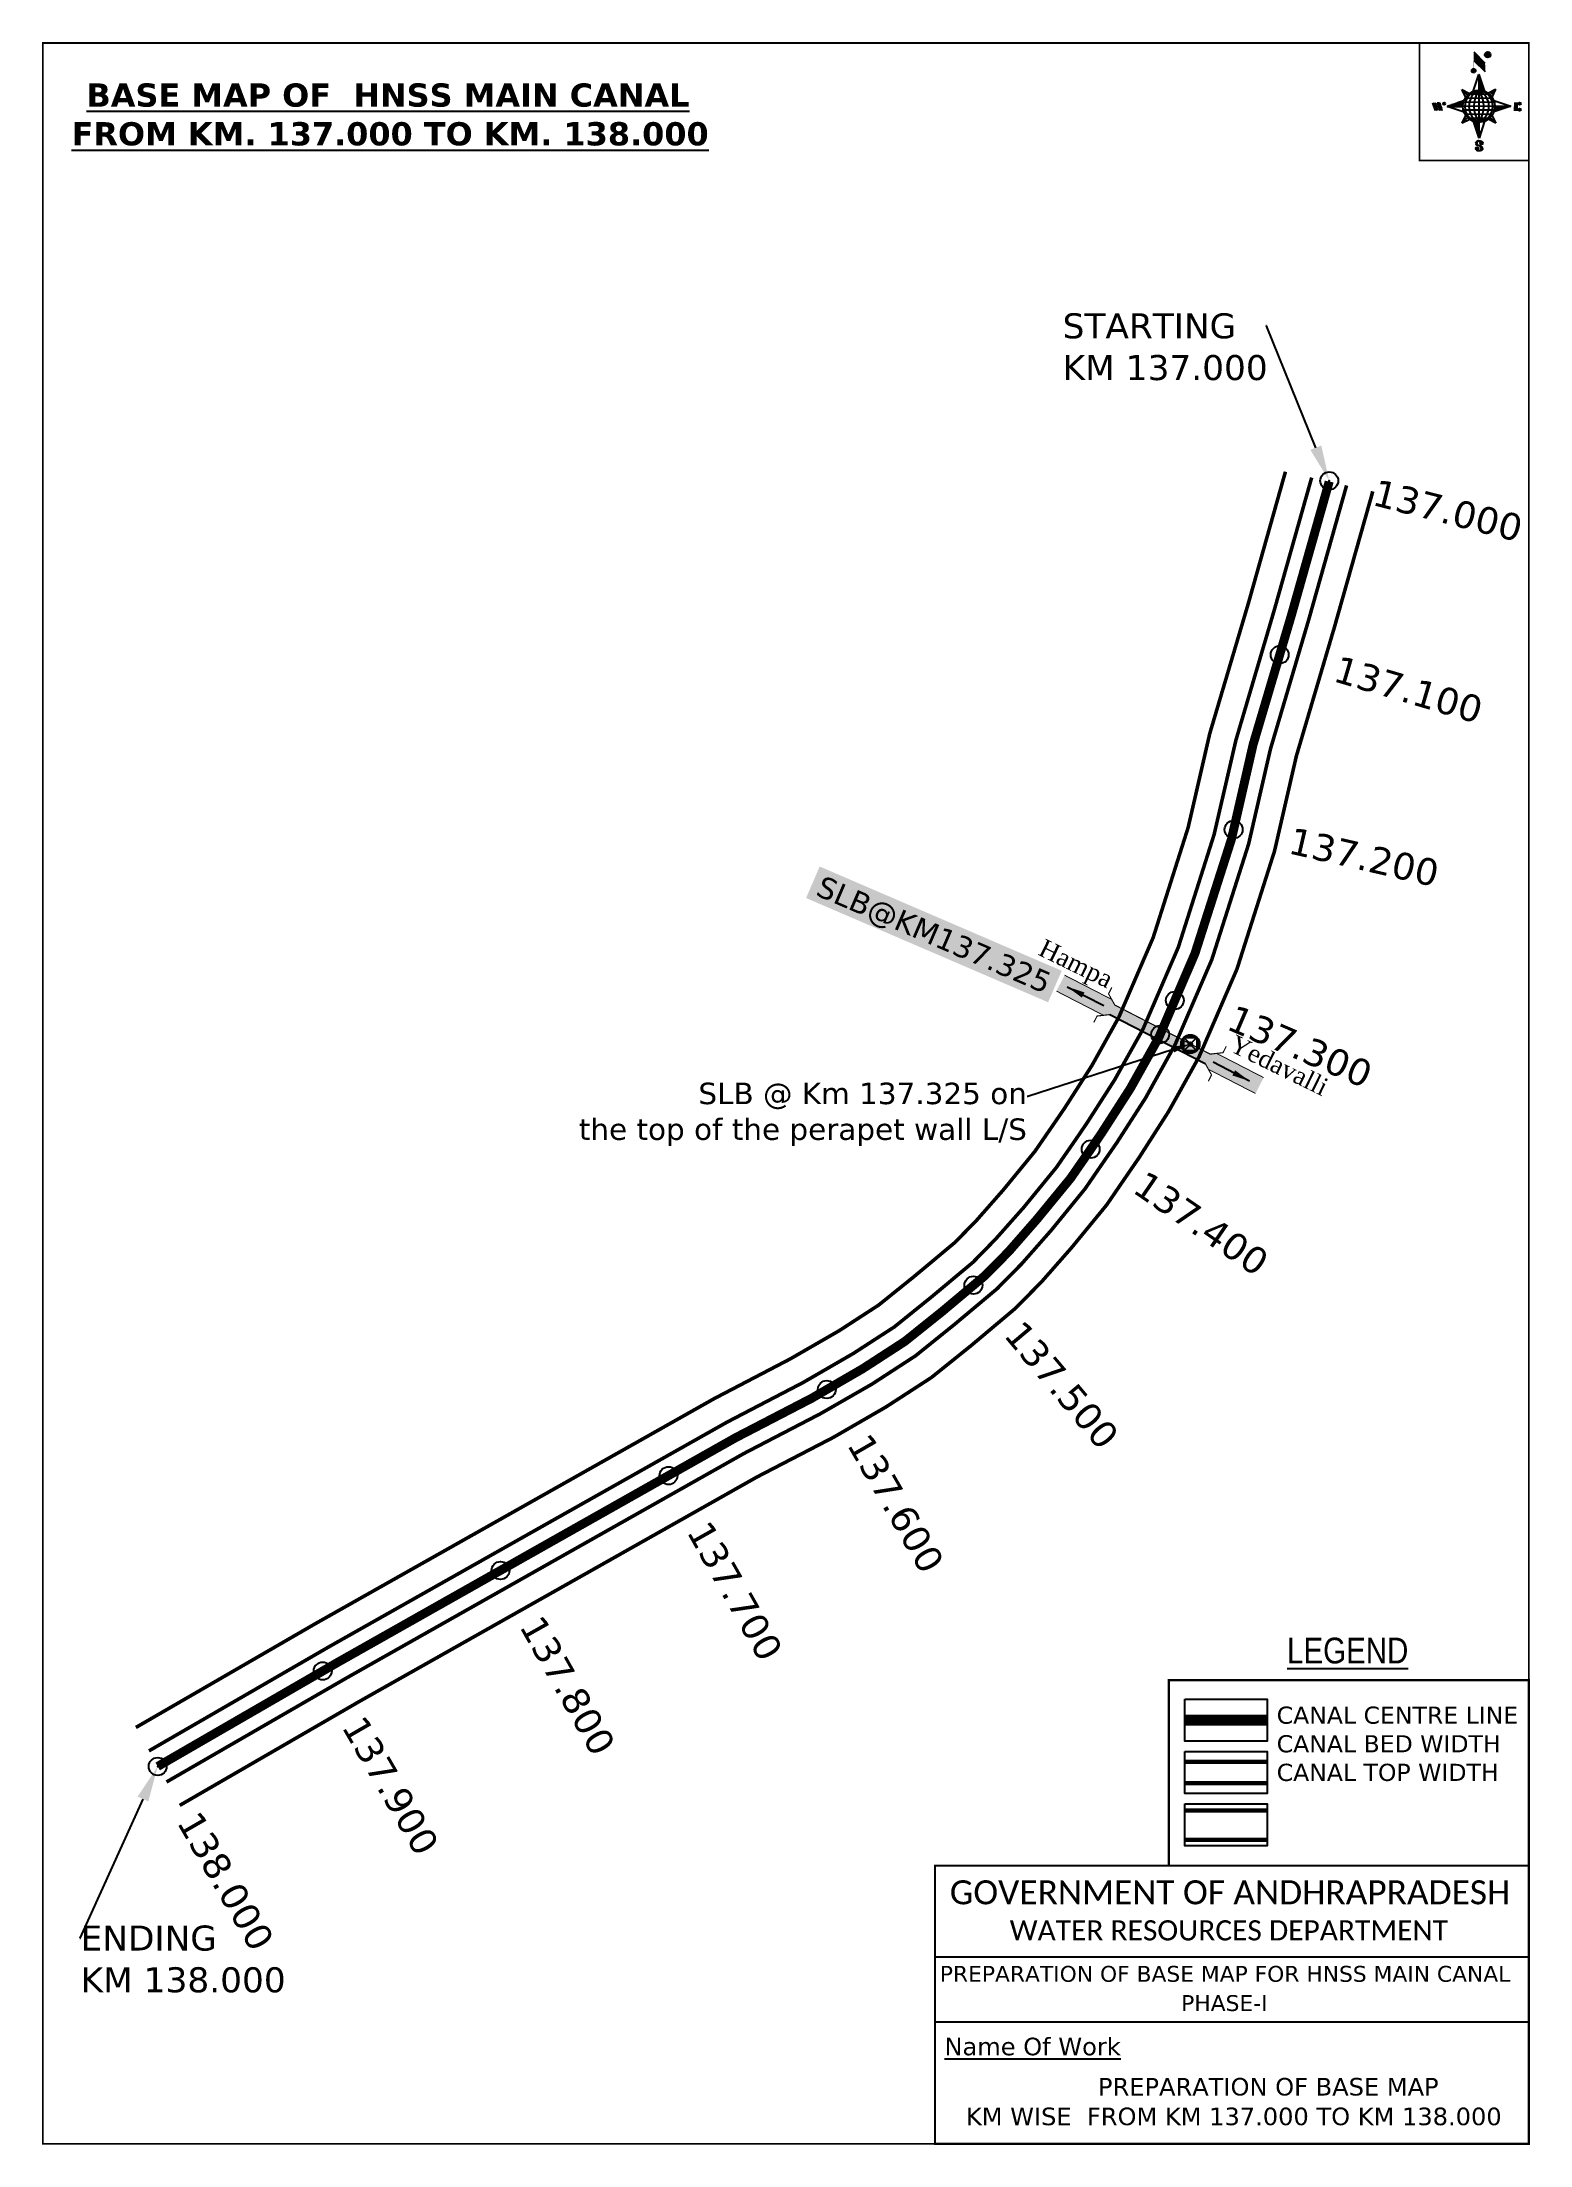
# Model space of a CAD drawing. Header units: inches. Extents: x 764318 to 765150, y 1687873 to 1689050.
import ezdxf
from ezdxf import colors
from ezdxf.entities.mleader import LeaderData, LeaderLine
from ezdxf.enums import TextEntityAlignment as Align
from ezdxf.math import Vec2, Vec3

# ---------------------------------------------------------------- set-up
doc = ezdxf.new("R2010")
doc.units = ezdxf.units.IN
doc.header["$MEASUREMENT"] = 0
doc.header["$PDMODE"] = 32
doc.header["$PDSIZE"] = 10
doc.linetypes.add('ACAD_ISO02W100', pattern=[15, 12, -3])
doc.linetypes.add('HIDDEN2', pattern=[0.1875, 0.125, -0.0625])
for name, color, linetype in [('AQUADUCT', 1, 'Continuous'), ('bord', 1, 'Continuous'), ('CANAL1', 1, 'Continuous'), ('CSMark', 72, 'Continuous'), ('DCBMS', 232, 'Continuous'), ('PAGE', 7, 'Continuous'), ('STRUCTURE', 5, 'Continuous'), ('TEXT', 7, 'Continuous')]:
    doc.layers.add(name, color=color, linetype=linetype)
doc.styles.add('ARIALN', font='ARIALN_1.TTF')
doc.styles.get("Standard").update_dxf_attribs({"font": 'verdana_0.ttf'})
doc.styles.add('style1', font='romantic_0.ttf')
doc.dimstyles.get("Standard").update_dxf_attribs({"dimtxt": 0.18, "dimasz": 0.18, "dimexe": 0.18, "dimexo": 0.0625, "dimgap": 0.09, "dimtad": 0, "dimtih": 1, "dimtoh": 1, "dimdec": 4, "dimzin": 0, "dimdsep": 46, "dimtxsty": 'Standard', "dimcen": 0.09, "dimadec": 0, "dimazin": 0, "dimtfac": 1, "dimtdec": 4, "dimtofl": 0, "dimtmove": 0, "dimatfit": 3, "dimfxl": 0, "dimtolj": 1, "dimtzin": 0, "dimarcsym": 0})
pattern_1 = [(267.297113149, (-8720374.938, 50637915.138), (10.5367255337, -0.497431438), [])]
pattern_2 = [(357.297113149, (-8720374.938, 50637915.138), (0.497431438, 10.5367255337), [])]

# ---------------------------------------------------------------- blocks, each defined once
blk = doc.blocks.new('DCBM')
at = {"layer": 'DCBMS'}
h = blk.add_hatch(color=132, dxfattribs=at)
h.paths.add_polyline_path([(3.7, 3.7, 0.414214), (-3.7, 3.7)])
h.paths.add_polyline_path([(3.7, 3.7), (3.7, -3.7, 0.198912), (5.2, 0, 0.198912)])
h.paths.add_polyline_path([(-3.7, -3.7, 0.414214), (3.7, -3.7)])
h.paths.add_polyline_path([(-3.7, 3.7, 0.198912), (-5.2, 0, 0.198912), (-3.7, -3.7)])
at = {"layer": 'DCBMS', "color": 0}
blk.add_lwpolyline([(-3.7, 3.7), (3.7, 3.7), (3.7, -3.7), (-3.7, -3.7)], close=True, dxfattribs=at)
for points in [[(-3.7, 3.7), (3.7, -3.7)], [(3.7, 3.7), (-3.7, -3.7)]]:
    blk.add_lwpolyline(points, dxfattribs=at)
for radius in [5.21, 1.05]:
    blk.add_circle((0, 0), radius, dxfattribs=at)
blk = doc.blocks.new('*X16')
at = {"color": 0, "linetype": 'Continuous'}
for p, q in [((6321.6, 240.5), (6322.3, 241.2)), ((6321.6, 240.3), (6322.3, 241)), ((6321.6, 240.1), (6322.3, 240.8)), ((6321.6, 239.9), (6322.4, 240.7)), ((6321.6, 239.8), (6322.4, 240.6)), ((6321.6, 239.6), (6322.5, 240.5)), ((6321.6, 239.4), (6322.5, 240.3)), ((6321.6, 239.2), (6322.6, 240.2)), ((6321.7, 239.1), (6322.6, 240.1)), ((6321.8, 240.8), (6322.4, 241.4)), ((6321.8, 239), (6322.7, 240)), ((6321.8, 239), (6322.8, 239.9)), ((6321.9, 238.9), (6322.9, 239.8)), ((6322, 238.8), (6323, 239.7)), ((6322.1, 241.3), (6322.4, 241.6)), ((6322.1, 238.7), (6323.1, 239.6)), ((6322.2, 238.6), (6323.1, 239.6)), ((6322.3, 238.5), (6323.2, 239.5)), ((6322.4, 238.5), (6323.3, 239.4)), ((6322.5, 238.4), (6323.4, 239.3)), ((6322.7, 238.4), (6323.6, 239.3)), ((6322.8, 238.3), (6323.7, 239.2)), ((6322.9, 238.3), (6323.8, 239.1)), ((6323.1, 238.2), (6323.9, 239.1)), ((6323.2, 238.2), (6324, 239)), ((6323.3, 238.2), (6324.2, 239)), ((6323.5, 238.1), (6324.3, 238.9)), ((6323.7, 238.1), (6324.4, 238.9)), ((6323.8, 238.1), (6324.6, 238.8)), ((6324.1, 238.2), (6324.7, 238.8)), ((6324.3, 238.3), (6324.9, 238.8)), ((6324.6, 238.3), (6325.1, 238.8)), ((6324.8, 238.4), (6325.2, 238.8)), ((6325.1, 238.5), (6325.4, 238.8)), ((6325.4, 238.6), (6325.6, 238.8))]:
    blk.add_line(p, q, dxfattribs=at)
blk = doc.blocks.new('*X15')
at = {"color": 0, "linetype": 'Continuous'}
for p, q in [((6324.4, 240.3), (6324.5, 240.4)), ((6324.6, 240.3), (6324.8, 240.5)), ((6324.7, 240.2), (6325, 240.5)), ((6324.8, 240.2), (6325.2, 240.6)), ((6325, 240.1), (6325.5, 240.6)), ((6325.1, 240.1), (6325.6, 240.6)), ((6325.2, 240), (6325.8, 240.6)), ((6325.3, 240), (6326, 240.6)), ((6325.4, 239.9), (6326.1, 240.6)), ((6325.5, 239.8), (6326.2, 240.5)), ((6325.6, 239.8), (6326.3, 240.5)), ((6325.7, 239.7), (6326.5, 240.4)), ((6325.9, 239.6), (6326.6, 240.3)), ((6326, 239.5), (6326.7, 240.3)), ((6326, 239.4), (6326.8, 240.2)), ((6326.1, 239.3), (6327, 240.2)), ((6326.2, 239.3), (6327.1, 240.1)), ((6326.3, 239.2), (6327.1, 240)), ((6326.4, 239.1), (6327.2, 239.9)), ((6326.5, 239), (6327.3, 239.8)), ((6326.5, 238.9), (6327.4, 239.7)), ((6326.6, 238.8), (6327.5, 239.6)), ((6326.7, 238.7), (6327.5, 239.5)), ((6326.8, 238.6), (6327.6, 239.4)), ((6326.8, 238.5), (6327.7, 239.3)), ((6326.8, 236.5), (6327.4, 237)), ((6326.9, 238.3), (6327.8, 239.2)), ((6326.9, 238.2), (6327.9, 239.1)), ((6326.9, 236.8), (6327.6, 237.4)), ((6327, 238.1), (6327.8, 239)), ((6327, 237.9), (6327.8, 238.8)), ((6327, 237.8), (6327.8, 238.6)), ((6327, 237.6), (6327.8, 238.4)), ((6327, 237.4), (6327.8, 238.2)), ((6327, 237.3), (6327.8, 238)), ((6327, 237.1), (6327.8, 237.9))]:
    blk.add_line(p, q, dxfattribs=at)
blk = doc.blocks.new('H')
at = {"layer": 'bord', "extrusion": (0.000427885, 0.004792, 0.999988)}
h = blk.add_hatch(dxfattribs=at)
h.set_pattern_fill('LINE', color=8, scale=84.387686, angle=-2.7029, style=0)
h.set_pattern_definition(pattern_2)
h.paths.add_polyline_path([(-492, 786, -0.090992), (-448, 775), (-486, 912)])
h = blk.add_hatch(dxfattribs=at)
h.set_pattern_fill('LINE', color=8, scale=84.387686, angle=-92.7029, style=0)
h.set_pattern_definition(pattern_1)
h.paths.add_polyline_path([(-625, 665, -0.090992), (-615, 710), (-751, 671)])
h = blk.add_hatch(dxfattribs=at)
h.set_pattern_fill('LINE', color=8, scale=84.387686, angle=-2.7029, style=0)
h.set_pattern_definition(pattern_2)
h.paths.add_polyline_path([(-504, 533, -0.090992), (-549, 543), (-510, 406)])
h = blk.add_hatch(dxfattribs=at)
h.set_pattern_fill('LINE', color=8, scale=84.387686, angle=-92.7029, style=0)
h.set_pattern_definition(pattern_1)
h.paths.add_polyline_path([(-246, 647), (-372, 653, -0.090992), (-382, 609)])
for p, q in [((-519, 1020, -1217), (-435, 927, -1216)), ((-516, 1087, -1217), (-432, 994, -1217)), ((-538, 774, -1216), (-487, 906, -1216)), ((-487, 906, -1216), (-493, 780, -1216)), ((-487, 906, -1216), (-448, 769, -1216)), ((-865, 701, -1215), (-847, 638, -1215)), ((-847, 700, -1215), (-829, 637, -1215)), ((-829, 699, -1215), (-811, 636, -1215)), ((-829, 699, -1215), (-811, 698, -1215)), ((-811, 698, -1215), (-794, 635, -1215)), ((-752, 665, -1215), (-615, 704, -1215)), ((-627, 794, -1216), (-567, 760, -1216)), ((-627, 794, -1216), (-584, 747, -1215)), ((-599, 731, -1215), (-627, 794, -1216)), ((-421, 753, -1216), (-359, 781, -1216)), ((-359, 781, -1216), (-405, 739, -1216)), ((-359, 781, -1216), (-392, 721, -1215)), ((-379, 693, -1215), (-246, 641, -1215)), ((-213, 669, -1215), (-217, 601, -1215)), ((-752, 665, -1215), (-625, 659, -1215)), ((-619, 614, -1215), (-752, 665, -1215)), ((-639, 526, -1214), (-606, 585, -1215)), ((-639, 526, -1214), (-593, 568, -1215)), ((-577, 553, -1215), (-639, 526, -1214)), ((-511, 400, -1214), (-549, 537, -1214)), ((-460, 533, -1215), (-511, 400, -1214)), ((-505, 527, -1214), (-511, 400, -1214)), ((-371, 513, -1214), (-431, 546, -1215)), ((-371, 513, -1214), (-414, 560, -1215)), ((-399, 576, -1215), (-371, 513, -1214)), ((-246, 641, -1215), (-383, 603, -1215)), ((-373, 647, -1215), (-246, 641, -1215)), ((-197, 600, -1215), (-194, 668, -1215))]:
    blk.add_line(p, q, dxfattribs=at)
at = {"layer": 'bord', "color": 8, "linetype": 'ByBlock', "extrusion": (0.000427885, 0.004792, 0.999988)}
for p, q in [((-375, 679, -1215), (-620, 691, -1215)), ((-386, 711, -1215), (-605, 722, -1215)), ((-411, 744, -1216), (-578, 752, -1216)), ((-493, 780, -1216), (-505, 527, -1214)), ((-373, 647, -1215), (-625, 659, -1215)), ((-378, 616, -1215), (-623, 628, -1215)), ((-392, 585, -1215), (-611, 595, -1215)), ((-420, 555, -1215), (-587, 562, -1215))]:
    blk.add_line(p, q, dxfattribs=at)
at = {"layer": 'bord', "extrusion": (0.000427885, 0.004792, 0.999988), "elevation": -1212}
for points, const_width in [([(-522, 960), (-516, 1093)], 1.61), ([(-434, 933), (-428, 1066)], 1.61), ([(-870, 707), (-846, 706)], 0.642), ([(-829, 643), (-821, 678)], 0.642), ([(-793, 641), (-782, 694)], 0.642), ([(-223, 676), (-174, 673)], 0.706), ([(-829, 643), (-855, 644)], 0.642), ([(-811, 642), (-784, 641)], 0.642), ([(-177, 605), (-226, 607)], 0.706), ([(-195, 645), (-185, 644)], 0.706)]:
    blk.add_lwpolyline(points, dxfattribs=dict(at, const_width=const_width))
for points, const_width in [([(-414, 1073, 1), (-398, 1058, 1)], 22.3), ([(-530, 950, 1), (-520, 939, 1)], 14.8), ([(-776, 697, 1), (-769, 690, 1)], 8.9), ([(-180, 618, 1), (-173, 611, 1)], 9.79), ([(-178, 667, 1), (-171, 660, 1)], 9.79), ([(-490, 362, 1), (-498, 369, 1)], 11.1), ([(-525, 322, 1), (-533, 329, 1)], 11.1)]:
    blk.add_lwpolyline(points, format="xyb", close=True, dxfattribs=dict(at, const_width=const_width))
for points in [[(-537, 317), (-531, 310), (-520, 307), (-505, 307), (-494, 310), (-486, 318), (-487, 326), (-491, 333), (-494, 336), (-503, 341), (-522, 347), (-530, 352), (-534, 355), (-537, 363), (-537, 373), (-530, 381), (-520, 384), (-504, 384), (-493, 380), (-487, 373)], [(-522, 348), (-526, 354), (-528, 361), (-528, 371), (-526, 375), (-521, 381), (-515, 384)], [(-505, 307), (-499, 312), (-497, 319), (-497, 327), (-501, 335), (-509, 343)]]:
    blk.add_lwpolyline(points, dxfattribs=at)
at = {"layer": 'bord', "extrusion": (0.000427885, 0.004792, 0.999988)}
for centre, radius in [((-406, 1065, -1212), 22.3), ((-525, 944, -1212), 14.8), ((-773, 694, -1212), 8.9), ((-498, 659, -1212), 127), ((-177, 615, -1212), 9.79), ((-174, 663, -1212), 9.79), ((-494, 365, -1212), 11.1), ((-529, 325, -1212), 11.1)]:
    blk.add_circle(centre, radius, dxfattribs=at)
at = {"layer": 'bord', "color": 8, "linetype": 'ByBlock', "extrusion": (0.000427885, 0.004792, 0.999988)}
for centre, radius, start, end in [((-482, 658, -1212), 128, 94.9254, 259.6691), ((-437, 656, -1212), 141, 113.2864, 241.308), ((-316, 651, -1212), 222, 142.5892, 212.0053), ((-560, 662, -1212), 141, 293.2864, 61.308), ((-681, 668, -1212), 222, 322.5892, 32.0053), ((-515, 660, -1212), 128, 274.9254, 79.6691)]:
    blk.add_arc(centre, radius, start, end, dxfattribs=at)
at = {"layer": 'bord', "extrusion": (0.000427885, 0.004792, 0.999988)}
for points in [[(-516, 1093, -1212), (-431, 1000, -1212), (-519, 1026, -1212), (-434, 933, -1212)], [(-864, 707, -1212), (-846, 706, -1212), (-846, 644, -1212), (-829, 643, -1212)], [(-829, 705, -1212), (-811, 704, -1212), (-811, 642, -1212), (-793, 641, -1212)], [(-193, 674, -1212), (-197, 606, -1212), (-213, 675, -1212), (-216, 607, -1212)]]:
    blk.add_solid(points, dxfattribs=at)
at = {"layer": 'bord', "extrusion": (0.000427885, 0.004792, 0.999988), "xscale": 7.977342409717546, "yscale": 7.977342408231451, "zscale": 7.977342408476333, "rotation": 138.0840426661453}
for name, p in [('*X15', (38301, -31929, -1212)), ('*X16', (38314, -31951, -1212))]:
    blk.add_blockref(name, p, dxfattribs=at)
blk = doc.blocks.new('SLB')
at = {"layer": 'STRUCTURE'}
h = blk.add_hatch(dxfattribs=at)
h.set_pattern_fill('DOTS', color=6, scale=20, angle=320.3722, style=0)
h.set_pattern_definition([(320.372247934, (-159.4327, -72.9564), (1.2786241598, 0.5641323054), [0, -1.25])])
h.paths.add_polyline_path([(769699.5, 1706871.1), (769699.5, 1706861.1), (769729.1, 1706861.1), (769732.1, 1706863.1), (769792.1, 1706863.1), (769795.1, 1706861.1), (769824.7, 1706861.1), (769824.7, 1706871.1), (769795.1, 1706871.1), (769792.1, 1706869.1), (769732.1, 1706869.1), (769729.1, 1706871.1)])
at = {"layer": 'STRUCTURE', "color": 6, "linetype": 'ACAD_ISO02W100', "ltscale": 0.5, "const_width": 0.5}
for points in [[(769699.5, 1706871.1), (769729.1, 1706871.1)], [(769795.1, 1706871.1), (769824.7, 1706871.1)], [(769699.5, 1706861.1), (769729.1, 1706861.1)], [(769795.1, 1706861.1), (769824.7, 1706861.1)]]:
    blk.add_lwpolyline(points, dxfattribs=at)
at = {"layer": 'STRUCTURE', "color": 6, "const_width": 0.628}
for points in [[(769726.1, 1706877.1), (769726.1, 1706873.1), (769732.1, 1706869.1), (769792.1, 1706869.1), (769798.1, 1706873.1), (769798.1, 1706877.1)], [(769726.1, 1706855.1), (769726.1, 1706859.1), (769732.1, 1706863.1), (769792.1, 1706863.1), (769798.1, 1706859.1), (769798.1, 1706855.1)]]:
    blk.add_lwpolyline(points, dxfattribs=at)
at = {"layer": 'STRUCTURE', "color": 6}
blk.add_lwpolyline([(769732.1, 1706863.1), (769792.1, 1706863.1)], dxfattribs=at)
blk.add_lwpolyline([(769732.1, 1706863.1), (769792.1, 1706863.1)], dxfattribs=at)
at = {"layer": 'STRUCTURE', "color": 0}
blk.add_circle((769762.1, 1706866.1), 1.24, dxfattribs=at)
for points in [[(769703.8, 1706866), (769726.7, 1706866)], [(769818.6, 1706865.8), (769795.7, 1706865.8)]]:
    blk.add_leader(points, dimstyle='Standard', override={"dimasz": 10, "dimgap": 0.09, "dimtad": 0}, dxfattribs=at)

msp = doc.modelspace()

# ---------------------------------------------------------------- linework, layer by layer
at = {"color": 3}
for p in [(765037.7, 1688804.1), (765010, 1688706.8), (764984.2, 1688609), (764951.3, 1688513.4), (764904.3, 1688430.2), (764838.7, 1688354.1), (764756.7, 1688295.8), (764668.2, 1688247.6), (764574.2, 1688194.5), (764474.8, 1688138.3), (764382.5, 1688084.9)]:
    msp.add_point(p, dxfattribs=at)
at = {"layer": 'CANAL1', "color": 200, "const_width": 2}
for points in [[(765013.2, 1688809.2), (764992.5, 1688735.7), (764970.9, 1688662.8), (764958.8, 1688610.2), (764939.2, 1688548.5), (764920, 1688504), (764909.2, 1688484.6), (764904.9, 1688476.9), (764889.6, 1688453), (764883.7, 1688444.4), (764873.1, 1688429), (764855.4, 1688407.4), (764840.2, 1688390.1), (764828.2, 1688377.9), (764805.7, 1688359.1), (764785.7, 1688343), (764763.7, 1688328.7), (764736.3, 1688312.9), (764693.8, 1688290.7), (764591.2, 1688232.8), (764470.9, 1688164.9), (764370.3, 1688106.7)], [(765062, 1688798.2), (765061.5, 1688796.2), (765040.5, 1688721.9), (765019.3, 1688650.1), (765007.1, 1688597), (764986.1, 1688531), (764964.9, 1688481.9), (764952.9, 1688460.3), (764947.8, 1688451.2), (764931.3, 1688425.4), (764924.9, 1688416.1), (764913.2, 1688399), (764893.5, 1688375), (764876.8, 1688356), (764862.1, 1688341.1), (764837.5, 1688320.4), (764815.1, 1688302.4), (764789.8, 1688286), (764760.4, 1688269), (764717.6, 1688246.8), (764615.8, 1688189.3), (764495.7, 1688121.5), (764394.8, 1688063.1)]]:
    msp.add_lwpolyline(points, dxfattribs=at)
at = {"layer": 'CANAL1', "color": 5, "const_width": 2}
for points in [[(765027.9, 1688805.9), (765027.7, 1688805.3), (765006.9, 1688731.6), (764985.5, 1688659), (764973.3, 1688606.2), (764953.3, 1688543.2), (764933.5, 1688497.3), (764922.3, 1688477.3), (764917.8, 1688469.2), (764902.1, 1688444.7), (764896.1, 1688435.9), (764885.1, 1688420), (764866.8, 1688397.6), (764851.1, 1688379.9), (764838.4, 1688366.9), (764815.2, 1688347.5), (764794.5, 1688330.8), (764771.5, 1688315.9), (764743.5, 1688299.7), (764700.9, 1688277.5), (764598.6, 1688219.8), (764478.4, 1688151.9), (764377.6, 1688093.6)], [(764387.4, 1688076.2), (764387.4, 1688076.2), (764488.3, 1688134.5), (764608.4, 1688202.4), (764710.4, 1688260), (764753.1, 1688282.2), (764782, 1688298.8), (764806.3, 1688314.6), (764827.9, 1688332), (764852, 1688352.2), (764865.8, 1688366.2), (764882.1, 1688384.7), (764901.1, 1688408), (764912.5, 1688424.6), (764918.8, 1688433.7), (764935, 1688458.9), (764939.8, 1688467.6), (764951.4, 1688488.5), (764972, 1688536.2), (764992.6, 1688600.9), (765004.8, 1688654), (765026.1, 1688726), (765047, 1688800.1), (765047.4, 1688801.5)]]:
    msp.add_lwpolyline(points, dxfattribs=at)
at = {"layer": 'CANAL1', "color": 1, "linetype": 'HIDDEN2', "ltscale": 100, "const_width": 5}
msp.add_lwpolyline([(765037.6, 1688803.7), (765037.4, 1688802.7), (765016.5, 1688728.8), (764995.1, 1688656.5), (764983, 1688603.6), (764962.6, 1688539.7), (764942.5, 1688492.9), (764931.1, 1688472.5), (764926.4, 1688464.1), (764910.4, 1688439.2), (764904.3, 1688430.2), (764893.1, 1688414), (764874.4, 1688391.2), (764858.5, 1688373), (764845.2, 1688359.5), (764821.6, 1688339.7), (764800.4, 1688322.7), (764776.8, 1688307.4), (764748.3, 1688290.9), (764705.7, 1688268.8), (764603.5, 1688211.1), (764483.3, 1688143.2), (764382.5, 1688084.9)], dxfattribs=at)
at = {"layer": 'CANAL1', "color": 1, "linetype": 'HIDDEN2', "ltscale": 100, "const_width": 6, "elevation": -0.4}
msp.add_lwpolyline([(765002.9, 1688110.8), (764956.9, 1688110.8)], dxfattribs=at)
at = {"layer": 'CANAL1', "color": 5, "const_width": 2.4, "elevation": -0.4}
for points in [[(765002.9, 1688087.5), (764956.9, 1688087.5)], [(765002.9, 1688075.5), (764956.9, 1688075.5)]]:
    msp.add_lwpolyline(points, dxfattribs=at)
at = {"layer": 'CANAL1', "color": 200, "const_width": 2.4, "elevation": -0.4}
for points in [[(765002.9, 1688060.3), (764956.9, 1688060.3)], [(765002.9, 1688043.8), (764956.9, 1688043.8)]]:
    msp.add_lwpolyline(points, dxfattribs=at)
at = {"layer": 'DCBMS', "color": 132, "true_color": 0x00d1bf}
msp.add_point((764960, 1688489, 449.3), dxfattribs=at)
at = {"layer": 'PAGE', "const_width": 1}
msp.add_lwpolyline([(764318.3, 1689049), (764318.3, 1687873.8), (765149.3, 1687873.8), (765149.3, 1689049), (764318.3, 1689049)], dxfattribs=at)
at = {"layer": 'PAGE'}
for points, const_width in [([(765149.3, 1689049), (765088.2, 1689049), (765088.2, 1688983.3), (765149.3, 1688983.3)], 1), ([(765149.3, 1688029.4), (764948, 1688029.4), (764948, 1688133.2), (765149.3, 1688133.2)], 1.2), ([(764817.2, 1688029.4), (765149.3, 1688029.4), (765149.3, 1687873.8), (764817.2, 1687873.8)], 1.2)]:
    msp.add_lwpolyline(points, close=True, dxfattribs=dict(at, const_width=const_width))
at = {"layer": 'PAGE', "elevation": -0.4}
for points in [[(764956.9, 1688122.5), (765002.9, 1688122.5), (765002.9, 1688099), (764956.9, 1688099)], [(764956.9, 1688093.3), (765002.9, 1688093.3), (765002.9, 1688069.8), (764956.9, 1688069.8)], [(764956.9, 1688064), (765002.9, 1688064), (765002.9, 1688040.5), (764956.9, 1688040.5)]]:
    msp.add_lwpolyline(points, close=True, dxfattribs=at)
at = {"layer": 'PAGE'}
for points in [[(764817.2, 1687978.4), (765149.3, 1687978.4)], [(764817.2, 1687942.1), (765149.3, 1687942.1)]]:
    msp.add_lwpolyline(points, dxfattribs=at)
at = {"layer": 'STRUCTURE', "color": 0}
msp.add_point((764943.1, 1688494.4), dxfattribs=at)

# ---------------------------------------------------------------- block references
at = {"layer": 'AQUADUCT', "color": 1, "xscale": 0.0703495379661093, "yscale": 0.07034953800030053, "zscale": 0.07034953795990817, "rotation": 3.078330607406165}
msp.add_blockref('H', (765158.9, 1688969.6, 85.4), dxfattribs=at)
at = {"layer": 'DCBMS', "color": 132, "true_color": 0x00d1bf}
msp.add_blockref('DCBM', (764960, 1688489, 449.3), dxfattribs=at)
at = {"layer": 'STRUCTURE', "color": 0, "rotation": 332.7695892477568}
msp.add_blockref('SLB', (-700519.7, 523014.1), dxfattribs=at)

# ---------------------------------------------------------------- texts
at = {"layer": 'CSMark', "color": 1}
for s, rotation, p in [('137.000', 345.7714, (765062.8, 1688798)), ('137.100', 343.5576, (765041.2, 1688699.4)), ('137.200', 347.0457, (765015.7, 1688603.2)), ('137.300', 336.6975, (764982.3, 1688504.6)), ('137.400', 325.5288, (764931.1, 1688412.8)), ('137.500', 310.0203, (764860.8, 1688330.9)), ('137.600', 300.0033, (764774.1, 1688268.9)), ('137.700', 299.4413, (764684.5, 1688220.1)), ('137.800', 299.4527, (764590.9, 1688167.2)), ('137.900', 300.0526, (764491.5, 1688111)), ('138.000', 300.0526, (764399.3, 1688057.6))]:
    msp.add_text(s, height=15, rotation=rotation, dxfattribs=at).set_placement(p, align=Align.MIDDLE_LEFT)
at = {"layer": 'PAGE', "extrusion": (0.000201441, 0.004807, 0.999988), "style": 'ARIALN'}
msp.add_text('%%ULEGEND', height=14.4, rotation=359.9999, dxfattribs=at).set_placement((765048, 1688129.5, 8268.8), align=Align.MIDDLE)
at = {"layer": 'PAGE', "extrusion": (0.000201441, 0.004807, 0.999988)}
for s, height, p in [('PREPARATION OF BASE MAP FOR HNSS MAIN CANAL', 8.878, (764819.9, 1687944.2, 8267.8)), ('%%UName Of Work', 9.822, (764822.5, 1687903.1, 8266.5))]:
    msp.add_text(s, height=height, rotation=359.9999, dxfattribs=at).set_placement(p)
for s, height, p in [('PHASE-I', 8.88, (764979, 1687932.3, 8267.8)), ('PREPARATION OF BASE MAP', 9.822, (765003.6, 1687885.5, 8266.6)), ('KM WISE  FROM KM 137.000 TO KM 138.000', 9.822, (764984.3, 1687868.9, 8266.6))]:
    msp.add_text(s, height=height, rotation=359.9999, dxfattribs=at).set_placement(p, align=Align.MIDDLE_CENTER)
at = {"layer": 'PAGE', "extrusion": (0.000201441, 0.004807, 0.999988), "attachment_point": 1, "text_direction": (1, -1e-06, -0.000201)}
for s, insert, char_height, width in [('CANAL CENTRE LINE CANAL BED WIDTH {\\H2.3741x; }CANAL TOP WIDTH{\\H1.9188x; }', (765008.3, 1688118.4, -0.4), 9.6, 168.926), ('\\pi3.5885;{\\fCalibri|b0|i0|c0|p34;\\H1.3333x;GOVERNMENT OF ANDHRAPRADESH\\P\\pi37.073;\\H0.83998x;WATER RESOURCES DEPARTMENT}', (764821.9, 1688021.2, -1.3), 10.059, 321.276)]:
    msp.add_mtext(s, dxfattribs=dict(at, insert=insert, char_height=char_height, width=width))
at = {"layer": 'STRUCTURE', "color": 0, "style": 'style1'}
msp.add_text('Hampa', height=10, rotation=333.9382, dxfattribs=at).set_placement((764915.7, 1688524.5), align=Align.MIDDLE_RIGHT)
msp.add_text('Yedavalli', height=10, rotation=333.9382, dxfattribs=at).set_placement((764983.3, 1688490), align=Align.MIDDLE_LEFT)
at = {"layer": 'STRUCTURE', "color": 5, "insert": (764754.6, 1688583.6), "char_height": 12, "width": 140.195, "attachment_point": 1, "rotation": 336.6975, "bg_fill": 1, "box_fill_scale": 1.3, "bg_fill_color": 7, "bg_fill_true_color": 16777215, "bg_fill_transparency": 4390977}
msp.add_mtext('SLB@KM137.325', dxfattribs=at)
at = {"layer": 'TEXT', "color": 1, "insert": (764320.9, 1689026.4), "char_height": 13, "width": 379.826, "attachment_point": 1}
msp.add_mtext('\\pi21.755;{\\fVerdana|b1|i0|c0|p34;\\LBASE MAP OF  HNSS MAIN CANAL \\P\\pi13.452;FROM KM. 137.000 TO KM. 138.000}', dxfattribs=at)

# ---------------------------------------------------------------- leaders
at = {"layer": 'DCBMS', "color": 5}
ml = msp.add_multileader_mtext('Standard', dxfattribs=at)
ml.set_content('STARTING\\PKM 137.000', color=5)
ml.set_leader_properties()
ml.build(insert=Vec2(0, 0))
ml.multileader.update_dxf_attribs({"dogleg_length": 0.36, "arrow_head_size": 20})
ctx = ml.context
ctx.base_point, ctx.char_height, ctx.arrow_head_size, ctx.landing_gap_size, ctx.plane_origin = Vec3(764888.5, 1688890.7), 14, 20, 0.09, Vec3(765107.4, 1689072.8)
notes = []
notes.append((ctx, [(0, (1, 1, 0), (765002.6, 1688890.7), (-1, 0), 0.36, [(0, [(765037.7, 1688804.1)], 0, [])])]))
ctx.mtext.insert, ctx.mtext.flow_direction = Vec3(764888.6, 1688897.8), 5
at = {"layer": 'DCBMS', "color": 132, "true_color": 0x00d1bf}
ml = msp.add_multileader_mtext('Standard', dxfattribs=at)
ml.set_content('SLB @ Km 137.325 on \\Pthe top of the perapet wall L/S ', color=(0, 209, 191))
ml.set_leader_properties()
ml.build(insert=Vec2(0, 0))
ml.multileader.update_dxf_attribs({"dogleg_length": 0.36, "arrow_head_size": 10})
ctx = ml.context
ctx.base_point, ctx.char_height, ctx.arrow_head_size, ctx.landing_gap_size, ctx.plane_origin = Vec3(764614.9, 1688459.7, 449.3), 12, 10, 0.09, Vec3(764960, 1688489, 449.3)
ctx.text_align_type = 2
notes.append((ctx, [(1, (1, 1, 0), (764869.1, 1688459.7, 449.3), (-1, 0), 0.36, [(0, [(764960, 1688489, 449.3)], 0, [])])]))
ctx.mtext.insert, ctx.mtext.alignment, ctx.mtext.flow_direction = Vec3(764868.6, 1688467.4, 449.3), 3, 5
at = {"layer": 'DCBMS', "color": 5}
ml = msp.add_multileader_mtext('Standard', dxfattribs=at)
ml.set_content('ENDING \\PKM 138.000', color=5)
ml.set_leader_properties()
ml.build(insert=Vec2(0, 0))
ml.multileader.update_dxf_attribs({"dogleg_length": 0.36, "arrow_head_size": 20})
ctx = ml.context
ctx.base_point, ctx.char_height, ctx.arrow_head_size, ctx.landing_gap_size, ctx.plane_origin = Vec3(764339.4, 1687988.8), 14, 20, 0.09, Vec3(764487.4, 1688145.7)
notes.append((ctx, [(1, (1, 1, 0), (764339, 1687988.8), (1, 0), 0.36, [(0, [(764382.5, 1688084.9)], 0, [])])]))
ctx.mtext.insert, ctx.mtext.width, ctx.mtext.flow_direction = Vec3(764339.4, 1687995.9), 122.178, 5
for ctx, leaders in notes:
    for number, flags, end, landing, length, lines in leaders:
        leader = LeaderData()
        leader.index, (leader.has_last_leader_line, leader.has_dogleg_vector, leader.attachment_direction) = number, flags
        leader.last_leader_point, leader.dogleg_vector, leader.dogleg_length = Vec3(end), Vec3(landing), length
        for number, points, colour, breaks in lines:
            line = LeaderLine()
            line.index, line.vertices, line.color, line.breaks = number, Vec3.list(points), colors.encode_raw_color(colour), breaks
            leader.lines.append(line)
        ctx.leaders.append(leader)

doc.saveas('drawing.dxf')
